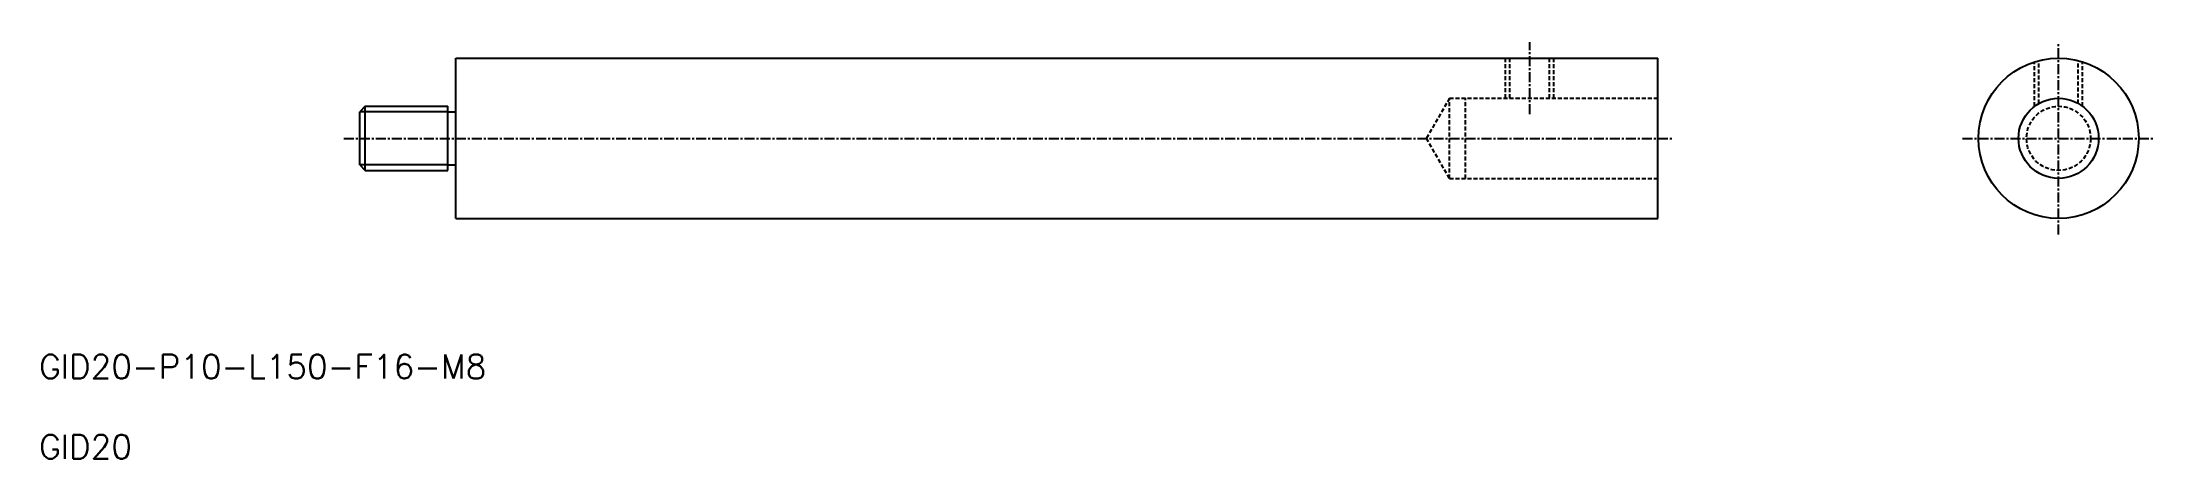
# Model space of a CAD drawing. Extents: x 10 to 274, y 10 to 62.
import ezdxf

# ---------------------------------------------------------------- set-up
doc = ezdxf.new("R2010")
doc.units = 0
doc.linetypes.add('CENTER', pattern=[2, 1.25, -0.25, 0.25, -0.25])
doc.linetypes.add('DASHED', pattern=[0.75, 0.5, -0.25])
doc.layers.get('0').update_dxf_attribs({"linetype": 'CONTINUOUS'})
doc.layers.add('CENTER', color=1, linetype='CENTER')
doc.styles.get("Standard").update_dxf_attribs({"font": 'txt.shx'})

msp = doc.modelspace()

# ---------------------------------------------------------------- linework, layer by layer
at = {"color": 7, "linetype": 'CONTINUOUS'}
for p, q in [((62, 60), (212, 60)), ((62, 40), (62, 60)), ((212, 40), (212, 60)), ((212, 40), (212, 60)), ((50.68, 54), (50, 53.32)), ((50, 46.68), (50, 53.32)), ((50.68, 54), (61, 54)), ((50.68, 46), (50.68, 54)), ((61, 46), (61, 54)), ((61, 53.32), (62, 53.32)), ((50, 46.68), (50.68, 46)), ((50.68, 46), (61, 46)), ((61, 46.68), (62, 46.68)), ((62, 40), (212, 40))]:
    msp.add_line(p, q, dxfattribs=at)
at = {"color": 3, "linetype": 'DASHED'}
for p, q in [((193, 55), (193, 60)), ((193.54, 55), (193.54, 60)), ((198.46, 55), (198.46, 60)), ((199, 55), (199, 60)), ((259, 54), (259, 59.54)), ((259.54, 54.35), (259.54, 59.69)), ((264.46, 54.35), (264.46, 59.69)), ((265, 54), (265, 59.54)), ((186, 55), (183.11, 50)), ((186, 45), (186, 55)), ((186, 55), (212, 55)), ((188, 45), (188, 55)), ((186, 45), (183.11, 50)), ((186, 45), (212, 45))]:
    msp.add_line(p, q, dxfattribs=at)
at = {"color": 3, "linetype": 'CONTINUOUS'}
for p, q in [((61, 53.32), (50, 53.32)), ((61, 46.68), (50, 46.68))]:
    msp.add_line(p, q, dxfattribs=at)
at = {"color": 7, "linetype": 'CONTINUOUS'}
for radius in [10, 5]:
    msp.add_circle((262, 50), radius, dxfattribs=at)
at = {"color": 3, "linetype": 'DASHED'}
msp.add_circle((262, 50), 4, dxfattribs=at)
at = {"layer": 'CENTER', "color": 1, "linetype": 'CENTER'}
for p, q in [((196, 53), (196, 62)), ((262, 38), (262, 62)), ((48, 50), (214, 50)), ((250, 50), (274, 50))]:
    msp.add_line(p, q, dxfattribs=at)

# ---------------------------------------------------------------- texts
at = {"color": 7, "linetype": 'CONTINUOUS'}
for s, p in [('GID20-P10-L150-F16-M8', (10, 20)), ('GID20', (10, 10))]:
    msp.add_text(s, height=3, dxfattribs=at).set_placement(p)

doc.saveas('drawing.dxf')
